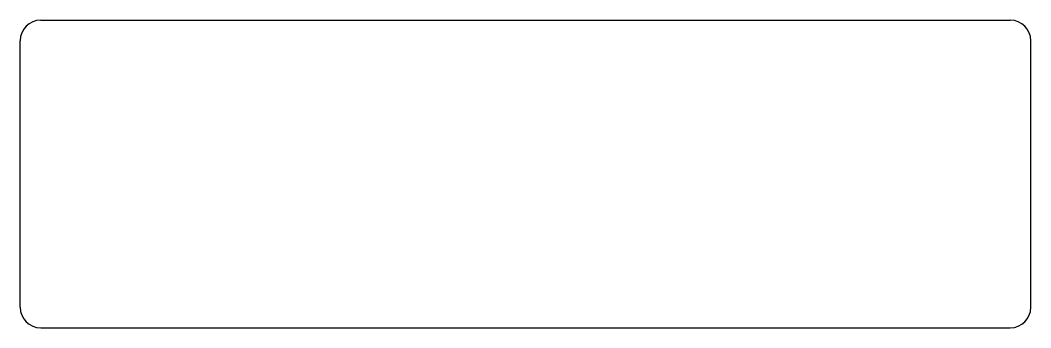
# Model space of a CAD drawing. Header units: millimetres. Extents: x -123 to 369, y -367 to -217.
import ezdxf

# ---------------------------------------------------------------- set-up
doc = ezdxf.new("R2010")
doc.units = ezdxf.units.MM

msp = doc.modelspace()

# ---------------------------------------------------------------- linework, layer by layer
at = {"color": 7, "linetype": 'Continuous', "lineweight": 25}
for p, q in [((-113, -217), (359, -217)), ((-123, -357), (-123, -227)), ((369, -357), (369, -227)), ((-113, -367), (359, -367))]:
    msp.add_line(p, q, dxfattribs=at)
for centre, start, end in [((-113, -227), 90, 180), ((359, -227), 0, 90), ((-113, -357), 180, 270), ((359, -357), 270, 0)]:
    msp.add_arc(centre, 10, start, end, dxfattribs=at)

doc.saveas('drawing.dxf')
